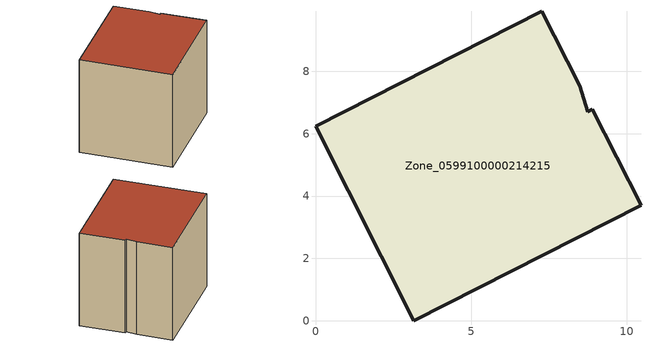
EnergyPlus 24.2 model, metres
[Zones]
Zone_0599100000214215
 floor ground (C_G): 8.49,7.54 8.74,6.71 8.88,6.78 10.45,3.7 3.16,0 0,6.24 7.27,9.93 z0
 wall outside (C_F): 3.16,0 10.45,3.7 8.88,6.78 8.74,6.71 8.49,7.54 7.27,9.93 0,6.24 3.16,0 z0:7.6
 roof outside (C_R): 8.74,6.71 8.49,7.54 7.27,9.93 0,6.24 3.16,0 10.45,3.7 8.88,6.78 z7.6
[BUILDING]
Pand.0599100000214215: North Axis=0; Terrain=City; Loads Convergence Tolerance Value=0.04; Temperature Convergence Tolerance Value=0.4; Solar Distribution=FullExterior; Maximum Number of Warmup Days=25; Minimum Number of Warmup Days=1
[Site:Location]
Rotterdam.The.Hague.AP_ZH_NLD Design_Conditions: Latitude=51.96; Longitude=4.45; Time Zone=1; Elevation=-4.5
[SITE:GROUNDTEMPERATURE:BUILDINGSURFACE]
18, 18, 18, 18, 18, 18, 18, 18, 18, 18, 18, 18
[MATERIAL] Thermal Absorptance=0.9; Solar Absorptance=0.7; Visible Absorptance=0.7
Name | Roughness | Thickness | Conductivity | Density | Specific Heat
G.TC.1946 | MediumSmooth | 0.15 | 1 | 540 | 1210
F.TC.1946 | Rough | 0.3 | 0.857143 | 1920 | 840
R.TC.1946 | MediumRough | 0.2 | 0.909091 | 1500 | 1000
[CONSTRUCTION]
C_G: G.TC.1946
C_F: F.TC.1946
C_R: R.TC.1946
[ZONE]
Zone_0599100000214215: Type=1; Multiplier=1; Ceiling Height=Autocalculate; Volume=Autocalculate; Floor Area=autocalculate; Part of Total Floor Area=Yes
[ZONEINFILTRATION:DESIGNFLOWRATE]
Infil_Zone_0599100000214215: Zone or ZoneList or Space or SpaceList=Zone_0599100000214215; Schedule=AlwaysOn; Design Flow Rate Calculation Method=Flow/Area; Flow Rate per Floor Area=0.003; Constant Term Coefficient=1; Temperature Term Coefficient=0; Velocity Term Coefficient=0; Velocity Squared Term Coefficient=0
[HVACTEMPLATE:ZONE:IDEALLOADSAIRSYSTEM]
Zone_0599100000214215: Maximum Heating Supply Air Temperature=50; Minimum Cooling Supply Air Temperature=13; Maximum Heating Supply Air Humidity Ratio=0.0156; Minimum Cooling Supply Air Humidity Ratio=0.0077; Heating Limit=NoLimit; Cooling Limit=NoLimit; Dehumidification Control Type=ConstantSensibleHeatRatio; Cooling Sensible Heat Ratio=0.7; Dehumidification Setpoint=60; Humidification Control Type=None; Humidification Setpoint=30; Outdoor Air Method=None; Outdoor Air Flow Rate per Person=0.00944; Outdoor Air Flow Rate per Zone Floor Area=0; Outdoor Air Flow Rate per Zone=0; Demand Controlled Ventilation Type=None; Outdoor Air Economizer Type=NoEconomizer; Heat Recovery Type=None; Sensible Heat Recovery Effectiveness=0.7; Latent Heat Recovery Effectiveness=0.65
[ZONECONTROL:THERMOSTAT]
ThermostatControl_Zone_0599100000214215: Zone or ZoneList=Zone_0599100000214215; Control Type Schedule=DualSetpointControlType; Control 1=Thermostat_Zone_0599100000214215; Temperature Difference Between Cutout And Setpoint=0
[THERMOSTATSETPOINT:DUALSETPOINT]
Thermostat_Zone_0599100000214215: Heating Setpoint Temperature Schedule=HeatingSetpoint_Zone_0599100000214215; Cooling Setpoint Temperature Schedule=CoolingSetpoint_Zone_0599100000214215
[SCHEDULE:COMPACT]
HeatingSetpoint_Zone_0599100000214215: Through: 12/31, For: AllDays, Until: 24:00, 21
CoolingSetpoint_Zone_0599100000214215: Through: 12/31, For: AllDays, Until: 24:00, 24
DualSetpointControlType: Through: 12/31, For: AllDays, Until: 24:00, 4
AlwaysOn: Through: 12/31, For: AllDays, Until: 24:00, 1
